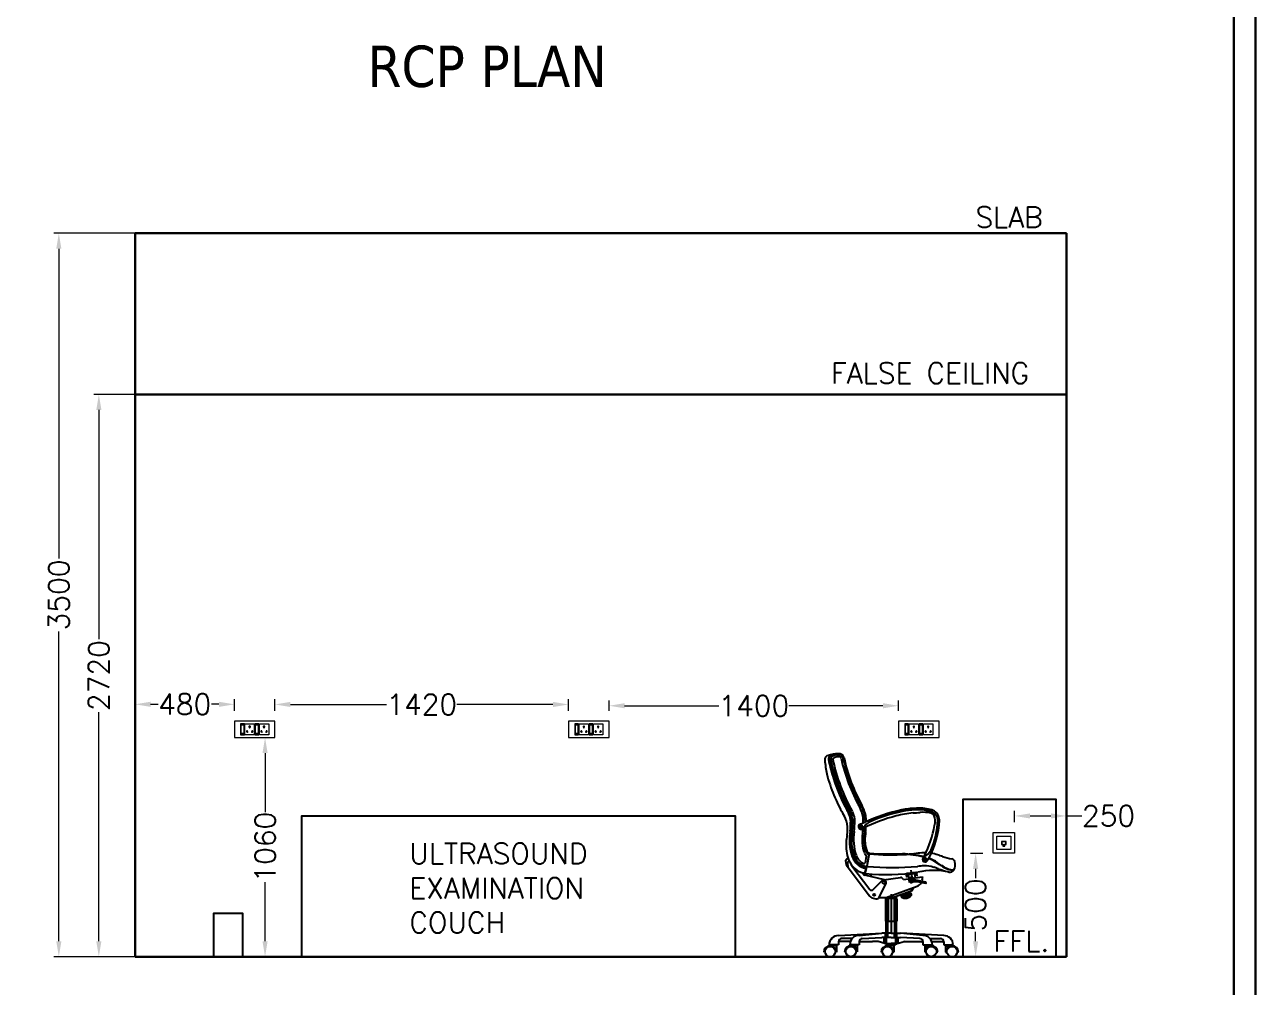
# Model space of a CAD drawing. Header units: millimetres. Extents: x 3552052 to 4144896, y -707811 to -630695.
# Drawn here: x 3699531 to 3705485, y -692297 to -687639 of the extents above; entities that cross this region are included whole.
import ezdxf

# ---------------------------------------------------------------- set-up
doc = ezdxf.new("R2010")
doc.units = ezdxf.units.MM
doc.header["$LTSCALE"] = 6
doc.header["$MEASUREMENT"] = 0
doc.layers.get('0').update_dxf_attribs({"linetype": 'CONTINUOUS', "lineweight": 0})
doc.layers.get('Defpoints').update_dxf_attribs({"linetype": 'CONTINUOUS', "lineweight": 0})
for name, color, linetype, lineweight in [('ELE-2NOS OF 6-16 RAW POWER SOCKET', 1, 'CONTINUOUS', 0), ('ELE-4M UPS P.SB', 3, 'CONTINUOUS', 0), ('ELE-SOCKET NMBERING', 7, 'CONTINUOUS', 9), ('ELE.LAN POINT', 3, 'CONTINUOUS', 0), ('EQP', 6, 'CONTINUOUS', 0), ('MEP_HVAC_RA_DUCT', 1, 'CONTINUOUS', 0)]:
    doc.layers.add(name, color=color, linetype=linetype, lineweight=lineweight)
doc.styles.add('Annotation', font='tahoma.ttf')
doc.styles.add('ROMANS', font='romans.shx')
doc.dimstyles.new('AEPL1', dxfattribs={"dimtxt": 100, "dimasz": 75, "dimexe": 25, "dimexo": 50, "dimtad": 0, "dimdec": 0, "dimtxsty": 'ROMANS', "dimcen": 2.5, "dimclrd": 7, "dimclre": 7, "dimclrt": 7, "dimadec": 0, "dimazin": 0, "dimtfac": 1, "dimtdec": 0, "dimtmove": 0, "dimatfit": 3, "dimfxl": 1, "dimlwd": 0, "dimlwe": 0, "dimarcsym": 0})

# ---------------------------------------------------------------- blocks, each defined once
blk = doc.blocks.new('*D192')
at = {"layer": 'Defpoints', "color": 0, "transparency": 16777216}
for p in [(3699889.8, -689428.2), (3700595.3, -689428.2), (3700219.5, -692148.4)]:
    blk.add_point(p, dxfattribs=at)
at = {"layer": 'ELE-4M UPS P.SB', "color": 7, "lineweight": 0, "transparency": 16777216}
for p, q in [((3700545.3, -689428.2), (3699864.8, -689428.2)), ((3699889.8, -689503.2), (3699889.8, -690611.5)), ((3699889.8, -692073.4), (3699889.8, -690965.1)), ((3700169.5, -692148.4), (3699864.8, -692148.4))]:
    blk.add_line(p, q, dxfattribs=at)
at = {"layer": 'ELE-4M UPS P.SB', "color": 7, "transparency": 16777216}
for points in [[(3699877.3, -689503.2), (3699902.3, -689503.2), (3699889.8, -689428.2)], [(3699877.3, -692073.4), (3699902.3, -692073.4), (3699889.8, -692148.4)]]:
    blk.add_solid(points, dxfattribs=at)
at = {"layer": 'ELE-4M UPS P.SB', "color": 7, "lineweight": -3, "transparency": 16777216, "insert": (3699889.8, -690788.3), "char_height": 100, "attachment_point": 5, "rotation": 90, "style": 'ROMANS'}
blk.add_mtext('2720', dxfattribs=at)
blk = doc.blocks.new('*D193')
at = {"layer": 'Defpoints', "color": 0, "transparency": 16777216}
for p in [(3699696.2, -688648.4), (3700219.5, -688648.4), (3700219.5, -692148.4)]:
    blk.add_point(p, dxfattribs=at)
at = {"layer": 'ELE-4M UPS P.SB', "color": 7, "lineweight": 0, "transparency": 16777216}
for p, q in [((3700169.5, -688648.4), (3699671.2, -688648.4)), ((3699696.2, -688723.4), (3699696.2, -690221.6)), ((3699696.2, -692073.4), (3699696.2, -690575.2)), ((3700169.5, -692148.4), (3699671.2, -692148.4))]:
    blk.add_line(p, q, dxfattribs=at)
at = {"layer": 'ELE-4M UPS P.SB', "color": 7, "transparency": 16777216}
for points in [[(3699683.7, -688723.4), (3699708.7, -688723.4), (3699696.2, -688648.4)], [(3699683.7, -692073.4), (3699708.7, -692073.4), (3699696.2, -692148.4)]]:
    blk.add_solid(points, dxfattribs=at)
at = {"layer": 'ELE-4M UPS P.SB', "color": 7, "lineweight": -3, "transparency": 16777216, "insert": (3699696.2, -690398.4), "char_height": 100, "attachment_point": 5, "rotation": 90, "style": 'ROMANS'}
blk.add_mtext('3500', dxfattribs=at)
blk = doc.blocks.new('RTUH 6U')
at = {"layer": 'ELE-2NOS OF 6-16 RAW POWER SOCKET', "color": 30, "lineweight": 0, "ltscale": 300}
for p, q in [((-312, -26), (-227, -26)), ((-312, -124), (-312, -26)), ((-227, -26), (-227, -124)), ((-187, -26), (-221, -26)), ((-221, -26), (-221, -124)), ((-190, -37), (-218, -37)), ((-218, -37), (-218, -113)), ((-190, -40), (-218, -40)), ((-190, -113), (-190, -37)), ((-187, -124), (-187, -26)), ((-187, -124), (-187, -26)), ((-181, -124), (-181, -26)), ((-181, -26), (-96, -26)), ((-96, -26), (-96, -124)), ((-57, -26), (-91, -26)), ((-91, -26), (-91, -124)), ((-60, -37), (-88, -37)), ((-88, -37), (-88, -113)), ((-60, -40), (-88, -40)), ((-60, -113), (-60, -37)), ((-57, -124), (-57, -26)), ((-57, -124), (-57, -26)), ((-227, -124), (-312, -124)), ((-187, -124), (-221, -124)), ((-221, -124), (-187, -124)), ((-218, -113), (-190, -113)), ((-96, -124), (-181, -124)), ((-57, -124), (-91, -124)), ((-91, -124), (-57, -124)), ((-88, -113), (-60, -113))]:
    blk.add_line(p, q, dxfattribs=at)
blk.add_lwpolyline([(0, 0), (-368, 0), (-368, -150), (0, -150)], close=True, dxfattribs=at)
for centre, radius, start, end in [((-293, -56), 5.7, 87.49, 354.7311), ((-289, -52), 4.6, 284.9049, 157.3162), ((-269, -99), 6.62, 127.1584, 52.8416), ((-269, -92), 4.22, 341.4031, 198.5969), ((-249, -52), 4.6, 22.6838, 255.0951), ((-245, -56), 5.7, 185.2689, 92.51), ((-163, -56), 5.7, 87.49, 354.7311), ((-159, -52), 4.6, 284.9049, 157.3162), ((-139, -99), 6.62, 127.1584, 52.8416), ((-139, -92), 4.22, 341.4031, 198.5969), ((-119, -52), 4.6, 22.6838, 255.0951), ((-115, -56), 5.7, 185.2689, 92.51)]:
    blk.add_arc(centre, radius, start, end, dxfattribs=at)
blk = doc.blocks.new('Voice')
at = {"layer": 'ELE.LAN POINT', "color": 6}
for points in [[(0, -31.8), (127.9, -31.8), (127.9, 92), (0, 92)], [(21.9, -10), (106, -10), (106, 70.1), (21.9, 70.1)], [(77.3, 21.4), (69.7, 21.4), (69.7, 11.7), (58.1, 11.7), (58.1, 21.4), (50.6, 21.4), (50.6, 38.7), (77.3, 38.7)], [(75.9, 22.8), (68.4, 22.8), (68.4, 13), (59.5, 13), (59.5, 22.8), (52, 22.8), (52, 37.4), (75.9, 37.4)]]:
    blk.add_lwpolyline(points, close=True, dxfattribs=at)
blk = doc.blocks.new('*D194')
at = {"layer": 'Defpoints', "color": 0, "transparency": 16777216}
for p in [(3700643.5, -691088.4), (3700643.5, -692148.4), (3700693.8, -692148.4)]:
    blk.add_point(p, dxfattribs=at)
at = {"layer": 'ELE-4M UPS P.SB', "color": 7, "lineweight": 0, "transparency": 16777216}
for p, q in [((3700693.5, -691088.4), (3700718.8, -691088.4)), ((3700693.8, -691163.4), (3700693.8, -691448.7)), ((3700693.8, -692073.4), (3700693.8, -691788.1)), ((3700693.5, -692148.4), (3700718.8, -692148.4))]:
    blk.add_line(p, q, dxfattribs=at)
at = {"layer": 'ELE-4M UPS P.SB', "color": 7, "transparency": 16777216}
for points in [[(3700681.3, -691163.4), (3700706.3, -691163.4), (3700693.8, -691088.4)], [(3700681.3, -692073.4), (3700706.3, -692073.4), (3700693.8, -692148.4)]]:
    blk.add_solid(points, dxfattribs=at)
at = {"layer": 'ELE-4M UPS P.SB', "color": 7, "lineweight": -3, "transparency": 16777216, "insert": (3700693.8, -691618.4), "char_height": 100, "attachment_point": 5, "rotation": 90, "style": 'ROMANS'}
blk.add_mtext('1060', dxfattribs=at)
blk = doc.blocks.new('*D195')
at = {"layer": 'Defpoints', "color": 0, "transparency": 16777216}
for p in [(3700065.3, -690927.4), (3700065.3, -691008.4), (3700545.3, -691008.4)]:
    blk.add_point(p, dxfattribs=at)
at = {"layer": 'ELE-4M UPS P.SB', "color": 7, "lineweight": 0, "transparency": 16777216}
for p, q in [((3700065.3, -690958.4), (3700065.3, -690902.4)), ((3700140.3, -690927.4), (3700176.1, -690927.4)), ((3700470.3, -690927.4), (3700434.5, -690927.4)), ((3700545.3, -690958.4), (3700545.3, -690902.4))]:
    blk.add_line(p, q, dxfattribs=at)
at = {"layer": 'ELE-4M UPS P.SB', "color": 7, "transparency": 16777216}
for points in [[(3700140.3, -690914.9), (3700140.3, -690939.9), (3700065.3, -690927.4)], [(3700470.3, -690914.9), (3700470.3, -690939.9), (3700545.3, -690927.4)]]:
    blk.add_solid(points, dxfattribs=at)
at = {"layer": 'ELE-4M UPS P.SB', "color": 7, "lineweight": -3, "transparency": 16777216, "insert": (3700305.3, -690927.4), "char_height": 100, "attachment_point": 5, "style": 'ROMANS'}
blk.add_mtext('480', dxfattribs=at)
blk = doc.blocks.new('*D196')
at = {"layer": 'Defpoints', "color": 0, "transparency": 16777216}
for p in [(3702161.8, -690928.1), (3700741.8, -691008.4), (3702161.8, -691008.4)]:
    blk.add_point(p, dxfattribs=at)
at = {"layer": 'ELE-4M UPS P.SB', "color": 7, "lineweight": 0, "transparency": 16777216}
for p, q in [((3700741.8, -690958.4), (3700741.8, -690903.1)), ((3700816.8, -690928.1), (3701282.1, -690928.1)), ((3702086.8, -690928.1), (3701621.5, -690928.1)), ((3702161.8, -690958.4), (3702161.8, -690903.1))]:
    blk.add_line(p, q, dxfattribs=at)
at = {"layer": 'ELE-4M UPS P.SB', "color": 7, "transparency": 16777216}
for points in [[(3700816.8, -690915.6), (3700816.8, -690940.6), (3700741.8, -690928.1)], [(3702086.8, -690915.6), (3702086.8, -690940.6), (3702161.8, -690928.1)]]:
    blk.add_solid(points, dxfattribs=at)
at = {"layer": 'ELE-4M UPS P.SB', "color": 7, "lineweight": -3, "transparency": 16777216, "insert": (3701451.8, -690928.1), "char_height": 100, "attachment_point": 5, "style": 'ROMANS'}
blk.add_mtext('1420', dxfattribs=at)
blk = doc.blocks.new('*D197')
at = {"layer": 'Defpoints', "color": 0, "transparency": 16777216}
for p in [(3703758.3, -690934.4), (3702358.3, -691008.4), (3703758.3, -691008.4)]:
    blk.add_point(p, dxfattribs=at)
at = {"layer": 'ELE-4M UPS P.SB', "color": 7, "lineweight": 0, "transparency": 16777216}
for p, q in [((3702358.3, -690958.4), (3702358.3, -690909.4)), ((3703758.3, -690958.4), (3703758.3, -690909.4)), ((3702433.3, -690934.4), (3702888.6, -690934.4)), ((3703683.3, -690934.4), (3703228, -690934.4))]:
    blk.add_line(p, q, dxfattribs=at)
at = {"layer": 'ELE-4M UPS P.SB', "color": 7, "transparency": 16777216}
for points in [[(3702433.3, -690921.9), (3702433.3, -690946.9), (3702358.3, -690934.4)], [(3703683.3, -690921.9), (3703683.3, -690946.9), (3703758.3, -690934.4)]]:
    blk.add_solid(points, dxfattribs=at)
at = {"layer": 'ELE-4M UPS P.SB', "color": 7, "lineweight": -3, "transparency": 16777216, "insert": (3703058.3, -690934.4), "char_height": 100, "attachment_point": 5, "style": 'ROMANS'}
blk.add_mtext('1400', dxfattribs=at)
blk = doc.blocks.new('*D198')
at = {"layer": 'Defpoints', "color": 0, "transparency": 16777216}
for p in [(3704570.3, -691467.4), (3704320.3, -691547.6), (3704570.3, -691547.6)]:
    blk.add_point(p, dxfattribs=at)
at = {"layer": 'ELE-4M UPS P.SB', "color": 7, "lineweight": 0, "transparency": 16777216}
for p, q in [((3704320.3, -691497.6), (3704320.3, -691442.4)), ((3704395.3, -691467.4), (3704495.3, -691467.4)), ((3704570.3, -691497.6), (3704570.3, -691442.4)), ((3704570.3, -691467.4), (3704645.3, -691467.4))]:
    blk.add_line(p, q, dxfattribs=at)
at = {"layer": 'ELE-4M UPS P.SB', "color": 7, "transparency": 16777216}
for points in [[(3704395.3, -691454.9), (3704395.3, -691479.9), (3704320.3, -691467.4)], [(3704495.3, -691454.9), (3704495.3, -691479.9), (3704570.3, -691467.4)]]:
    blk.add_solid(points, dxfattribs=at)
at = {"layer": 'ELE-4M UPS P.SB', "color": 7, "lineweight": -3, "transparency": 16777216, "insert": (3704774.5, -691467.4), "char_height": 100, "attachment_point": 5, "style": 'ROMANS'}
blk.add_mtext('250', dxfattribs=at)
blk = doc.blocks.new('*D199')
at = {"layer": 'Defpoints', "color": 0, "transparency": 16777216}
for p in [(3704216.2, -691648.4), (3704131.4, -692148.4), (3704216.2, -692148.4)]:
    blk.add_point(p, dxfattribs=at)
at = {"layer": 'ELE-4M UPS P.SB', "color": 7, "lineweight": 0, "transparency": 16777216}
for p, q in [((3704166.2, -691648.4), (3704106.4, -691648.4)), ((3704131.4, -691723.4), (3704131.4, -691769.2)), ((3704131.4, -692073.4), (3704131.4, -692027.6)), ((3704166.2, -692148.4), (3704106.4, -692148.4))]:
    blk.add_line(p, q, dxfattribs=at)
at = {"layer": 'ELE-4M UPS P.SB', "color": 7, "transparency": 16777216}
for points in [[(3704118.9, -691723.4), (3704143.9, -691723.4), (3704131.4, -691648.4)], [(3704118.9, -692073.4), (3704143.9, -692073.4), (3704131.4, -692148.4)]]:
    blk.add_solid(points, dxfattribs=at)
at = {"layer": 'ELE-4M UPS P.SB', "color": 7, "lineweight": -3, "transparency": 16777216, "insert": (3704131.4, -691898.4), "char_height": 100, "attachment_point": 5, "rotation": 90, "style": 'ROMANS'}
blk.add_mtext('500', dxfattribs=at)

msp = doc.modelspace()

# ---------------------------------------------------------------- linework, layer by layer
at = {"color": 7, "lineweight": 30}
for points in [[(3705484.9, -682161.4), (3705484.9, -699656.3), (3695484.9, -699656.3), (3695484.9, -682161.4)], [(3705381.2, -682265.1), (3705381.2, -699552.7), (3695588.5, -699552.7), (3695588.5, -682265.1)]]:
    msp.add_lwpolyline(points, close=True, dxfattribs=at)
at = {"layer": 'EQP', "lineweight": -3}
for p, q in [((3703568.2, -691515.3), (3703586, -691523.9)), ((3703581, -691510.1), (3703572, -691528.9)), ((3703502.7, -691685.2), (3703505, -691703.7)), ((3703505, -691703.7), (3703617.9, -691853.6)), ((3703514.2, -691670.5), (3703506.6, -691676.2)), ((3703511.5, -691696.7), (3703513.7, -691715.2)), ((3703519.5, -691684.6), (3703515.3, -691687.8)), ((3703602.5, -691661.3), (3703597, -691693.6)), ((3703614.7, -691649.7), (3703604.4, -691709.7)), ((3703616.3, -691649.4), (3703605.6, -691711.8)), ((3703878.6, -691673.8), (3703896.4, -691682.3)), ((3703891, -691669.1), (3703882.3, -691687.4)), ((3703533.1, -691708.6), (3703619.5, -691823.3)), ((3703690.1, -691777.2), (3703594.7, -691753.5)), ((3703605.9, -691746.1), (3703603.6, -691755.7)), ((3703625.5, -691748), (3703622.5, -691760.4)), ((3703685.5, -691777), (3703768.3, -691765.4)), ((3703782.8, -691774.6), (3703873.5, -691761.9)), ((3703798.3, -691763.6), (3703796.6, -691751.7)), ((3703800.8, -691763.3), (3703798.3, -691763.6)), ((3703800.8, -691763.3), (3703799.5, -691754.2)), ((3703841.6, -691740.4), (3703800.9, -691746.1)), ((3703842, -691743.7), (3703801.4, -691749.4)), ((3703842.9, -691746.1), (3703801.7, -691751.8)), ((3703809.9, -691770.9), (3703807.1, -691751.1)), ((3703827.2, -691785.8), (3703819.3, -691729.1)), ((3703839.8, -691766.6), (3703837, -691746.9)), ((3703846.4, -691756.9), (3703845.1, -691747.8)), ((3703848.9, -691756.5), (3703846.4, -691756.9)), ((3703848.9, -691756.5), (3703847.2, -691744.6)), ((3703873.5, -691761.9), (3703874.1, -691765.3)), ((3703678.6, -691780.4), (3703634.1, -691824.3)), ((3703661.6, -691867), (3703698.1, -691794.5)), ((3703698.2, -691862.1), (3703848.3, -691807.5)), ((3703782.8, -691774.6), (3703776.6, -691768.2)), ((3703847.7, -691785.8), (3703806.7, -691785.8)), ((3703889.9, -691793.9), (3703808.3, -691778.5)), ((3703830.6, -691783.5), (3703808.3, -691779.2)), ((3703891.1, -691787.6), (3703809.5, -691772.1)), ((3703832.1, -691775.6), (3703809.9, -691771.4)), ((3703822.8, -691825.4), (3703826.4, -691815.5)), ((3703828.4, -691823.4), (3703832, -691813.4)), ((3703664.1, -691862.1), (3703749.3, -691862.1)), ((3703695, -691868), (3703695, -691976)), ((3703697, -691866), (3703748, -691866)), ((3703700, -691866), (3703700, -691976)), ((3703703, -691862.1), (3703703, -691866)), ((3703708, -691866), (3703708, -691976)), ((3703722.5, -691845.8), (3703722.5, -692035.1)), ((3703737, -691866), (3703737, -691976)), ((3703742, -691862.1), (3703742, -691866)), ((3703745, -691866), (3703745, -691976)), ((3703749.3, -691862.1), (3703752.4, -691853.8)), ((3703750, -691868), (3703750, -691976)), ((3703752.4, -691853.8), (3703824, -691827.7)), ((3703821.9, -691846.8), (3703771, -691857.5)), ((3703813.7, -691857.8), (3703782.8, -691864.2)), ((3703782.8, -691864.2), (3703782.9, -691864.6)), ((3703813.8, -691858.2), (3703782.9, -691864.6)), ((3703800.9, -691836.1), (3703801.6, -691838.3)), ((3703813.7, -691857.8), (3703813.8, -691858.2)), ((3703695, -691976), (3703750, -691976)), ((3703697.5, -691976), (3703697.5, -692035.1)), ((3703700.5, -691976), (3703700.5, -692035.1)), ((3703705.5, -691976), (3703705.5, -692035.1)), ((3703739.5, -691976), (3703739.5, -692035.1)), ((3703744.5, -691976), (3703744.5, -692035.1)), ((3703747.5, -691976), (3703747.5, -692035.1)), ((3703468, -692046.1), (3703677.5, -692035.1)), ((3703534.8, -692060.1), (3703482.7, -692061.2)), ((3703568.3, -692045.4), (3703677.5, -692035.1)), ((3703583, -692060.6), (3703677.5, -692056.1)), ((3703722.5, -692035.1), (3703677.5, -692035.1)), ((3703722.5, -692035.1), (3703677.5, -692035.1)), ((3703722.5, -692056.1), (3703677.5, -692056.1)), ((3703688.3, -692083.8), (3703688.3, -692056.1)), ((3703694.8, -692056.1), (3703694.8, -692035.1)), ((3703695.3, -692085.1), (3703695.3, -692056.1)), ((3703698.3, -692085.1), (3703698.3, -692056.1)), ((3703699.8, -692085.1), (3703699.8, -692056.1)), ((3703701.8, -692056.1), (3703701.8, -692035.1)), ((3703704.8, -692056.1), (3703704.8, -692035.1)), ((3703706.3, -692056.1), (3703706.3, -692035.1)), ((3703722.5, -692035.1), (3703767.5, -692035.1)), ((3703722.5, -692035.1), (3703767.5, -692035.1)), ((3703722.5, -692056.1), (3703767.5, -692056.1)), ((3703738.7, -692056.1), (3703738.7, -692035.1)), ((3703740.2, -692056.1), (3703740.2, -692035.1)), ((3703743.2, -692056.1), (3703743.2, -692035.1)), ((3703745.3, -692085.1), (3703745.3, -692056.1)), ((3703746.8, -692085.1), (3703746.8, -692056.1)), ((3703749.8, -692085.1), (3703749.8, -692056.1)), ((3703750.2, -692056.1), (3703750.2, -692035.1)), ((3703756.8, -692083.8), (3703756.8, -692056.1)), ((3703977, -692046.1), (3703767.5, -692035.1)), ((3703876.7, -692045.4), (3703767.5, -692035.1)), ((3703862, -692060.6), (3703767.5, -692056.1)), ((3703910.2, -692060.1), (3703962.3, -692061.2)), ((3703468, -692091.6), (3703422.5, -692091.6)), ((3703458.8, -692096.1), (3703427.8, -692096.1)), ((3703452.8, -692091.6), (3703437.8, -692091.6)), ((3703437.8, -692091.6), (3703437.8, -692096.1)), ((3703452.8, -692091.6), (3703452.8, -692096.1)), ((3703458.8, -692096.1), (3703458.8, -692126.1)), ((3703468, -692076.2), (3703468, -692091.6)), ((3703525.6, -692075.1), (3703473, -692075.1)), ((3703568.3, -692090.9), (3703522.8, -692090.9)), ((3703559, -692095.4), (3703528, -692095.4)), ((3703538, -692090.9), (3703538, -692095.4)), ((3703553, -692090.9), (3703538, -692090.9)), ((3703550.5, -692090.9), (3703540.5, -692090.9)), ((3703553, -692090.9), (3703553, -692095.4)), ((3703559, -692095.4), (3703559, -692125.4)), ((3703568.3, -692075.6), (3703568.3, -692090.9)), ((3703568.3, -692075.6), (3703568.3, -692090.9)), ((3703568.3, -692079.4), (3703568.3, -692090.9)), ((3703573.3, -692075.1), (3703632.5, -692075.1)), ((3703660, -692075.1), (3703632.5, -692075.1)), ((3703692.5, -692085.1), (3703660, -692075.1)), ((3703692.5, -692085.1), (3703722.5, -692085.1)), ((3703745.3, -692091.5), (3703699.8, -692091.5)), ((3703736, -692096), (3703705, -692096)), ((3703730, -692091.5), (3703715, -692091.5)), ((3703715, -692091.5), (3703715, -692096)), ((3703727.5, -692091.5), (3703717.5, -692091.5)), ((3703752.5, -692085.1), (3703722.5, -692085.1)), ((3703730, -692091.5), (3703730, -692096)), ((3703736, -692096), (3703736, -692126)), ((3703745.3, -692076.2), (3703745.3, -692091.5)), ((3703745.3, -692080), (3703745.3, -692091.5)), ((3703745.3, -692085.1), (3703745.3, -692091.5)), ((3703752.5, -692085.1), (3703785, -692075.1)), ((3703784.9, -692075.1), (3703871.7, -692075.1)), ((3703785, -692075.1), (3703784.9, -692075.1)), ((3703876.7, -692075.6), (3703876.7, -692090.9)), ((3703876.7, -692075.6), (3703876.7, -692090.9)), ((3703876.7, -692079.4), (3703876.7, -692090.9)), ((3703876.7, -692090.9), (3703922.2, -692090.9)), ((3703886, -692095.4), (3703886, -692125.4)), ((3703886, -692095.4), (3703917, -692095.4)), ((3703892, -692090.9), (3703907, -692090.9)), ((3703892, -692090.9), (3703892, -692095.4)), ((3703894.5, -692090.9), (3703904.5, -692090.9)), ((3703907, -692090.9), (3703907, -692095.4)), ((3703919.4, -692075.1), (3703972, -692075.1)), ((3703977, -692076.2), (3703977, -692091.6)), ((3703977, -692091.6), (3704022.5, -692091.6)), ((3703986.3, -692096.1), (3704017.3, -692096.1)), ((3703986.3, -692096.1), (3703986.3, -692126.1)), ((3703992.3, -692091.6), (3703992.3, -692096.1)), ((3703992.3, -692091.6), (3704007.3, -692091.6)), ((3704007.3, -692091.6), (3704007.3, -692096.1)), ((3703397.8, -692126.1), (3703396.8, -692126.1)), ((3703458.8, -692126.1), (3703457.7, -692126.1)), ((3703498.1, -692125.4), (3703497, -692125.4)), ((3703559, -692125.4), (3703558, -692125.4)), ((3703675.1, -692126), (3703674, -692126)), ((3703736, -692126), (3703734.9, -692126)), ((3703886, -692125.4), (3703887, -692125.4)), ((3703946.9, -692125.4), (3703948, -692125.4)), ((3703986.3, -692126.1), (3703987.3, -692126.1)), ((3704048.2, -692126.1), (3704047.2, -692126.1))]:
    msp.add_line(p, q, dxfattribs=at)
for points in [[(3704520.3, -692148.4), (3704520.3, -691388.4), (3704070.3, -691388.4), (3704070.3, -692148.4), (3704520.3, -692148.4)], [(3702970.3, -692148.4), (3702970.3, -691468.4), (3700870.3, -691468.4), (3700870.3, -692148.4), (3702970.3, -692148.4)]]:
    msp.add_lwpolyline(points, dxfattribs=at)
msp.add_lwpolyline([(3700445.3, -692148.4), (3700445.3, -691938.4), (3700585.3, -691938.4), (3700585.3, -692148.4)], close=True, dxfattribs=at)
for centre, radius in [((3703576.6, -691519.3), 7), ((3703886.9, -691677.7), 7), ((3703886.9, -691677.7), 7), ((3703687.2, -691789.1), 6.09), ((3703640.5, -691848.8), 4.87), ((3703427.8, -692124.1), 25), ((3703528, -692123.4), 25), ((3703705, -692124), 25), ((3703917, -692123.4), 25), ((3704017.3, -692124.1), 25)]:
    msp.add_circle(centre, radius, dxfattribs=at)
for centre, radius, start, end in [((3703464.9, -691243.4), 76.2, 89.59221, 118.43728), ((3703464.9, -691243.4), 74.2, 89.56307, 118.43728), ((3703474.5, -691372.2), 205.3, 95.18396, 102.59981), ((3703467.3, -691229.9), 62.7, 82.19757, 91.75149), ((3703467.3, -691229.9), 60.7, 82.19757, 91.78699), ((3703473.1, -691189.6), 20, 9.54216, 82.88654), ((3703473.1, -691189.6), 22, 9.54216, 82.85527), ((3703423.2, -691196), 22, 101.71839, 183.03638), ((3704073.4, -691122), 676.3, 186.38997, 192.15488), ((3703437.2, -691227.6), 56.3, 97.71035, 109.41217), ((3703436.7, -691191.3), 17, 118.43728, 191.51662), ((3704288.9, -691017.7), 886.8, 191.51662, 209.52944), ((3703436.7, -691191.3), 15, 118.43728, 191.51662), ((3704288.9, -691017.7), 884.8, 191.51662, 209.52944), ((3704288.9, -691017.7), 886.8, 192.2185, 209.52944), ((3703447.3, -691193.5), 17, 121.7559, 191.79726), ((3704288.9, -691017.7), 876.8, 191.79726, 209.52944), ((3703465.9, -691223.5), 52.3, 90, 122.58956), ((3703447.3, -691193.5), 7, 121.7559, 191.79726), ((3704288.9, -691017.7), 866.8, 191.79726, 209.52944), ((3703465.9, -691223.5), 42.3, 88.87156, 121.7559), ((3703467.3, -691229.9), 58.7, 82.19757, 91.4011), ((3703461.9, -691314.8), 133.7, 85.20714, 87.93797), ((3703473.1, -691189.6), 8, 8.1457, 90), ((3703473.1, -691189.6), 18, 9.54216, 82.92349), ((3704288.9, -691017.7), 825.8, 191.93366, 209.61523), ((3704288.9, -691017.7), 815.8, 191.95521, 209.61523), ((3704288.9, -691017.7), 813.8, 191.95521, 209.61523), ((3704288.9, -691017.7), 811.8, 191.95521, 209.61523), ((3703852.1, -691169.6), 450, 192.15488, 199.18323), ((3704288.9, -691017.7), 912.5, 199.18323, 205.7555), ((3703061.8, -691609.7), 450, 25.72726, 25.7555), ((3704003.5, -691156), 595.3, 205.72726, 210.29991), ((3703373.2, -691532.3), 139, 348.49935, 33.13332), ((3703433, -691497.4), 94.5, 7.99251, 27.02877), ((3703433, -691497.4), 96.5, 7.99251, 27.02877), ((3703433, -691497.4), 104.5, 7.99251, 27.02877), ((3703433, -691497.4), 114.5, 7.99251, 27.02877), ((3703433, -691497.4), 155.5, 7.99251, 27.58247), ((3703433, -691497.4), 165.5, 7.99251, 27.58247), ((3703433, -691497.4), 167.5, 7.99251, 27.58247), ((3703433, -691497.4), 169.5, 7.99251, 27.58247), ((3703944.7, -692235.8), 793.4, 104.4032, 116.62982), ((3703948.1, -692248.1), 828.2, 102.10646, 115.35709), ((3703948.1, -692248.1), 820.2, 102.10646, 113.51376), ((3703866.6, -691905.1), 453.7, 94.80137, 105.23071), ((3703851.2, -691811), 380.5, 91.82787, 101.65622), ((3703851.2, -691811), 372.5, 91.82787, 101.65622), ((3703798.7, -690689), 764.6, 272.23975, 274.85474), ((3703849.2, -691563.3), 133, 89.46632, 94.33605), ((3703849.2, -691563.3), 125, 89.46632, 94.33605), ((3703862.6, -691623.5), 193.6, 72.82822, 93.61425), ((3703862.6, -691623.5), 185.6, 72.90571, 93.61425), ((3703880.6, -691586.6), 136.8, 75.555, 97.2388), ((3703902.3, -691485.1), 33.4, 357.2129, 68.03246), ((3703905.1, -691482.8), 38.7, 62.85753, 71.81932), ((3703905, -691482.8), 46.7, 62.83143, 71.65494), ((3703902.9, -691489.7), 45.7, 2.02939, 64.37916), ((3703902.9, -691489.7), 53.7, 2.02939, 64.26665), ((3702854.3, -691479.8), 672.9, 354.81906, 359.08191), ((3703392.2, -691498.2), 135, 3.00008, 6.64576), ((3702854.3, -691479.8), 674.9, 354.81906, 359.08191), ((3703392.2, -691498.2), 137, 3.00008, 6.64576), ((3702854.3, -691479.8), 682.9, 354.81906, 359.08191), ((3703392.2, -691498.2), 145, 3.00008, 6.64576), ((3702854.3, -691479.8), 692.9, 354.81906, 359.08191), ((3703392.2, -691498.2), 155, 3.00008, 6.64576), ((3703576.6, -691519.3), 12.2, 132.73734, 318.95519), ((3703906.1, -692268.3), 829.8, 112.1434, 114.02491), ((3703417.9, -691203.2), 365.9, 296.64324, 297.90341), ((3702854.3, -691479.8), 733.9, 355.03072, 356.68745), ((11947849.6, -6221733.6), 9927289, 146.14648804, 146.14651064), ((3703392.2, -691498.2), 196, 0.212, 6.64576), ((3703654.5, -691568.6), 80, 114.85541, 146.14649), ((3702854.3, -691479.8), 743.9, 355.03072, 356.68745), ((3703392.2, -691498.2), 206, 0.212, 6.64576), ((3702854.3, -691479.8), 745.9, 355.03072, 356.77339), ((3703392.2, -691498.2), 208, 2.34444, 6.64576), ((3702854.3, -691479.8), 747.9, 355.03072, 356.85823), ((3702854.3, -691479.8), 745.9, 358.70616, 359.24061), ((3703392.2, -691498.2), 210, 2.34444, 6.64576), ((3702854.3, -691479.8), 747.9, 358.78111, 359.24061), ((3703379.6, -691410.8), 562.9, 333.62751, 349.51485), ((3703531.3, -691468.3), 425.8, 331.35429, 357.37205), ((3703552.8, -691473.2), 396.1, 336.38435, 357.94634), ((3703792.9, -691486.4), 142.8, 349.17022, 359.85269), ((3703805.1, -691614.9), 300.8, 169.46881, 176.30277), ((3703764.7, -691582.7), 244, 169.88308, 199.60333), ((3703764.7, -691582.7), 242, 169.88308, 199.60333), ((3703764.7, -691582.7), 234, 169.88308, 199.60333), ((3703764.7, -691582.7), 224, 169.88308, 199.60333), ((3703764.7, -691582.7), 183, 170.23872, 200.40457), ((3704117.8, -691614.5), 537.2, 172.33274, 173.35953), ((3703764.7, -691582.7), 173, 170.23872, 200.40457), ((3703764.7, -691582.7), 171, 170.23872, 200.40457), ((3704117.8, -691614.5), 527.2, 172.33274, 173.35953), ((3703764.7, -691582.7), 169, 170.23872, 200.40457), ((3704117.8, -691614.5), 525.2, 172.33274, 173.35953), ((3704117.8, -691614.5), 523.2, 172.33274, 173.35953), ((3703706.4, -691608.5), 202, 176.32782, 200.41896), ((3703615.5, -691637.6), 14, 202.81209, 265.40803), ((3703615.4, -691637.7), 11.9, 202.80004, 261.5931), ((3703615.3, -691637.9), 9.74, 202.76932, 257.19873), ((3703911.2, -692225.5), 580.4, 93.03995, 96.62934), ((3703888.5, -691820.2), 174.5, 89.14309, 93.74688), ((3703834.3, -691586.2), 93.4, 299.52657, 330.70819), ((3703512.4, -691684), 9.74, 127, 186.82648), ((3703521.1, -691695.6), 9.74, 127, 186.82648), ((3703614.2, -691642.8), 103.6, 200.41896, 258.6444), ((3703625.6, -691640.2), 115.1, 202.72913, 217.50499), ((3703615.4, -691637.5), 85, 198.47264, 259.54779), ((3703615.4, -691637.5), 83, 198.47264, 259.59627), ((3703615.4, -691637.5), 75, 198.47264, 259.71921), ((3703615.4, -691637.5), 65, 198.47264, 247.07563), ((3703592, -691692.8), 5, 247.07563, 350.24471), ((3703615.5, -691637.6), 24, 202.81209, 231.9704), ((3703597.6, -691660.4), 5, 350.24471, 51.9704), ((3703612.7, -691649.3), 2, 350.24471, 77.67613), ((3703613.5, -691650.5), 1, 350.24471, 82.39531), ((3703725.9, -690143.4), 1512.2, 265.83011, 272.71406), ((3703617.1, -691650.7), 1, 85.87189, 170.27885), ((3703618.3, -691649.7), 2, 85.91373, 170.27885), ((3703725.9, -690143.4), 1510.2, 265.87189, 271.94657), ((3703725.9, -690143.4), 1508.2, 265.91373, 271.94939), ((3703753.8, -692232.7), 580.4, 77.38184, 87.69916), ((3703753.8, -692232.7), 582.4, 77.30752, 87.69916), ((3703725.9, -690143.4), 1510.2, 272.71871, 274.49459), ((3703886.9, -691677.7), 12.2, 143.06137, 325.69392), ((3703810.7, -691614.8), 86.7, 320.04811, 326.07464), ((3703886.9, -691677.7), 12.2, 122.67225, 137.7784), ((3703843.2, -691836.7), 176.5, 77.36485, 77.82588), ((3703821.8, -691626.3), 71.1, 328.56647, 330.96008), ((3703821.1, -691626.3), 95.7, 321.50279, 331.20279), ((3703843.2, -691836.7), 174.5, 54.14151, 69.34132), ((3703843.2, -691836.7), 176.5, 54.16633, 69.34132), ((3703888.5, -691820.2), 174.5, 70.02435, 80.52729), ((3703777.5, -691969.4), 321.5, 54.10937, 58.51339), ((3703777.5, -691969.4), 323.5, 54.10937, 58.49989), ((3703912.2, -691797.5), 145.9, 75.55669, 75.71547), ((3703912.2, -691797.5), 145.9, 75.55669, 75.71547), ((3703861.8, -691965.8), 321.5, 70.03038, 74.34171), ((3704060.4, -691419.3), 260, 250.03038, 260.1585), ((3704012.7, -691694.2), 19, 18.9555, 80.1585), ((3703984.3, -691703.9), 49, 326.58303, 18.9555), ((3703598.2, -691739.3), 14.6, 190.22867, 256.00108), ((3703594.2, -691742.4), 2, 258.6444, 350.24471), ((3703286.8, -691649.1), 323.3, 343.05622, 349.19713), ((3703304.6, -691653.3), 306.6, 342.97001, 349.00582), ((3703599.8, -691743.4), 2, 170.27885, 263.65855), ((3703703.6, -690809.2), 942, 263.65855, 279.04184), ((3703600.4, -691719.1), 2, 259.54779, 347.40657), ((3703600.8, -691717.2), 2, 259.59627, 347.76348), ((3703602.4, -691709.3), 2, 259.71921, 350.24471), ((3703607.7, -691710.3), 1.84, 171.67862, 265.18876), ((3703725.9, -690143.4), 1573.2, 265.68738, 274.54041), ((3703769.6, -691775), 9.74, 44.18391, 98), ((3703801.6, -691751), 5, 97.9734, 187.9734), ((3703802.1, -691754.3), 5, 97.9734, 187.9734), ((3703801.5, -691753.9), 2, 97.9734, 187.9734), ((3703820.2, -691777.5), 12, 5.01496, 333.58723), ((3703842.3, -691745.3), 5, 7.9734, 97.9734), ((3703842.7, -691748.6), 5, 7.9734, 97.9734), ((3703843.1, -691748.1), 2, 7.9734, 97.9734), ((3703911.2, -692225.5), 517.4, 93.34068, 96.75855), ((3703928.1, -692101.7), 370.2, 78.15222, 101.91846), ((3703834.7, -691770.2), 39.7, 339.73329, 12.03475), ((3703888.5, -691820.2), 111.5, 68.89711, 93.74688), ((3703861.8, -691965.8), 258.5, 70.03038, 74.99827), ((3704060.4, -691419.3), 323, 250.03038, 253.33071), ((3704032.2, -691617.2), 113.2, 233.30319, 266.67908), ((3704032.2, -691617.2), 111.2, 233.30319, 267.22415), ((3704118.3, -691498.3), 258, 234.10937, 234.62056), ((3704263.1, -690788.7), 985.3, 252.5535, 254.75875), ((3704008.5, -691719.9), 20, 256.99985, 326.58303), ((3703627.3, -691817.4), 9.74, 217, 314.60848), ((3703687.2, -691789.1), 12.2, 333.29459, 134.60964), ((3703821.5, -691820.9), 7.31, 290, 339.82783), ((3703834.7, -691770.2), 39.7, 289.96563, 330.03909), ((3703887.8, -691790.3), 4.38, 301.3638, 37.23839), ((3703650.1, -691826.5), 42, 213.95662, 285.86156), ((3703697, -691868), 2, 90, 180), ((3703704.7, -691727), 135.5, 274.08243, 290.61997), ((3703748, -691868), 2, 0, 90), ((3703776.3, -691856.3), 5.5, 101.7905, 281.7905), ((3703848.9, -692103.5), 263.1, 97.3209, 106.2601), ((3703848.9, -692103.5), 263.1, 105.14203, 106.2601), ((3703743.9, -691600.8), 263.1, 277.3209, 286.2601), ((3703793, -691835.7), 30.3, 239.1547, 250.38879), ((3703778.2, -691842.5), 7.31, 285.14203, 3.42719), ((3703792.5, -691833.2), 32.8, 253.1, 310.48099), ((3703808.5, -691836.1), 7.31, 197.39368, 278.57768), ((3703848.9, -692103.5), 263.1, 97.3209, 98.57768), ((3703793, -691835.7), 30.3, 313.19221, 324.42629), ((3703816.5, -691847.9), 5.5, 281.7905, 101.7905), ((3703816, -691822.9), 7.31, 290, 339.82783), ((3703468, -692091.6), 45.5, 90, 180), ((3703483, -692076.2), 15, 91.21652, 180), ((3703568.3, -692090.9), 45.5, 90, 180), ((3703583.3, -692075.6), 15, 91.21652, 180), ((3703861.7, -692075.6), 15, 0, 88.78348), ((3703876.7, -692090.9), 45.5, 0, 90), ((3703962, -692076.2), 15, 0, 88.78348), ((3703977, -692091.6), 45.5, 0, 90), ((3703427.8, -692127), 31, 90, 178.24105), ((3703427.8, -692127), 30, 1.75895, 178.24105), ((3703473, -692080.1), 5, 90, 180), ((3703528, -692126.3), 31, 90, 178.24105), ((3703528, -692126.3), 30, 1.75895, 178.24105), ((3703573.3, -692080.1), 5, 90, 180), ((3703705, -692126.9), 31, 90, 178.24105), ((3703705, -692126.9), 30, 1.75895, 178.24105), ((3703745.3, -692091.5), 45.5, 171.94547, 180), ((3703871.7, -692080.1), 5, 0, 90), ((3703917, -692126.3), 30, 1.75895, 178.24105), ((3703917, -692126.3), 31, 1.75895, 90), ((3703972, -692080.1), 5, 0, 90), ((3704017.3, -692127), 30, 1.75895, 178.24105), ((3704017.3, -692127), 31, 1.75895, 90.00093)]:
    msp.add_arc(centre, radius, start, end, dxfattribs=at)
at = {"layer": 'MEP_HVAC_RA_DUCT', "color": 7, "lineweight": 30}
for p, q in [((3700065.3, -688648.4), (3700065.3, -692148.4)), ((3704570.3, -688648.4), (3704570.3, -692148.4))]:
    msp.add_line(p, q, dxfattribs=at)
for points in [[(3704570.3, -688648.4), (3700065.3, -688648.4)], [(3704570.3, -689428.2), (3700065.3, -689428.2)], [(3704570.3, -692148.4), (3700065.3, -692148.4)]]:
    msp.add_lwpolyline(points, dxfattribs=at)

# ---------------------------------------------------------------- block references
at = {"layer": 'ELE-2NOS OF 6-16 RAW POWER SOCKET', "color": 3, "lineweight": -3, "xscale": 0.5333333333336726, "yscale": 0.5333333333336726, "zscale": 0.5333333333336726, "rotation": 179.9999999999999}
for p in [(3700545.3, -691088.4), (3702161.8, -691088.4), (3703758.3, -691088.4)]:
    msp.add_blockref('RTUH 6U', p, dxfattribs=at)
at = {"layer": 'ELE.LAN POINT', "color": 7, "lineweight": 30, "xscale": -0.8135966191344682, "yscale": 0.8135966191344682, "zscale": 0.8135966191344682, "rotation": 359.9999999999999}
msp.add_blockref('Voice', (3704320.3, -691622.5), dxfattribs=at)

# ---------------------------------------------------------------- texts
at = {"lineweight": -3, "insert": (3703887.6, -687740.4), "char_height": 200, "width": 2697.906, "attachment_point": 3, "style": 'Annotation'}
msp.add_mtext('\\pxql;RCP PLAN', dxfattribs=at)
at = {"layer": 'ELE-SOCKET NMBERING', "color": 0, "lineweight": -3, "char_height": 100.004, "attachment_point": 1, "style": 'Annotation'}
for s, insert, width in [('{\\Fromans|c0;SLAB}', (3704130.3, -688521), 2358.602), ('{\\Fromans|c0;FALSE CEILING }', (3703430.9, -689274.4), 2358.602), ('{\\Fromans|c0;ULTRASOUND\\PEXAMINATION\\PCOUCH}', (3701392, -691599.9), 1027.05), ('{\\Fromans|c0;FFL.}', (3704217.6, -692023.4), 2358.602)]:
    msp.add_mtext(s, dxfattribs=dict(at, insert=insert, width=width))

# ---------------------------------------------------------------- dimensions: what is measured, and where the dimension line sits
at = {"layer": 'ELE-4M UPS P.SB', "color": 0, "lineweight": -3}
for base, p1, p2, picture, middle in [((3699696.2, -688648.4), (3700219.5, -692148.4), (3700219.5, -688648.4), '*D193', (3699696.2, -690398.4)), ((3699889.8, -689428.2), (3700219.5, -692148.4), (3700595.3, -689428.2), '*D192', (3699889.8, -690788.3)), ((3700693.8, -692148.4), (3700643.5, -691088.4), (3700643.5, -692148.4), '*D194', (3700693.8, -691618.4)), ((3704131.4, -692148.4), (3704216.2, -691648.4), (3704216.2, -692148.4), '*D199', (3704131.4, -691898.4))]:
    dim = msp.add_linear_dim(base=base, p1=p1, p2=p2, angle=90, dimstyle='AEPL1', dxfattribs=at)
    dim.commit()
    dim.dimension.update_dxf_attribs({"geometry": picture, "text_midpoint": middle})
for base, p1, p2, picture, middle in [((3700065.3, -690927.4), (3700545.3, -691008.4), (3700065.3, -691008.4), '*D195', (3700305.3, -690927.4)), ((3702161.8, -690928.1), (3700741.8, -691008.4), (3702161.8, -691008.4), '*D196', (3701451.8, -690928.1)), ((3703758.3, -690934.4), (3702358.3, -691008.4), (3703758.3, -691008.4), '*D197', (3703058.3, -690934.4)), ((3704570.3, -691467.4), (3704320.3, -691547.6), (3704570.3, -691547.6), '*D198', (3704774.5, -691467.4))]:
    dim = msp.add_linear_dim(base=base, p1=p1, p2=p2, dimstyle='AEPL1', dxfattribs=at)
    dim.commit()
    dim.dimension.update_dxf_attribs({"geometry": picture, "text_midpoint": middle})

doc.saveas('drawing.dxf')
